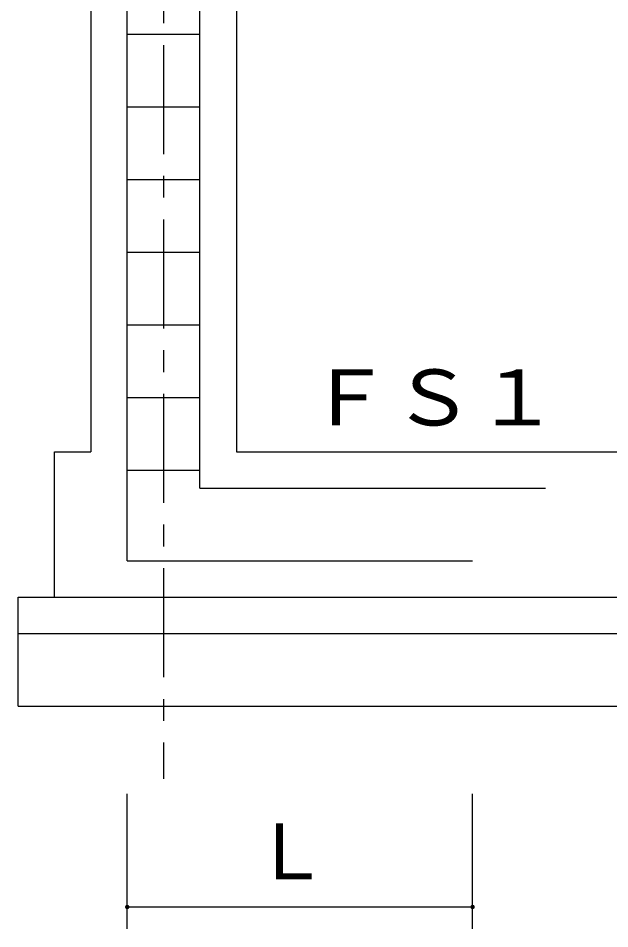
# Model space of a CAD drawing. Units: millimetres, scale not verified. Extents: x -8093 to 8093, y -5792 to 5792.
# Drawn here: x -1341 to -528, y -230 to 1023 of the extents above; entities that cross this region are included whole.
import ezdxf
from ezdxf.enums import TextEntityAlignment as Align

# ---------------------------------------------------------------- set-up
doc = ezdxf.new("R2010")
doc.units = ezdxf.units.MM
doc.header["$LTSCALE"] = 30
doc.linetypes.add('CHAIN1', pattern=[8, 5, -1, 1, -1])
doc.layers.add('0-3_00クル-フ-1機器', color=5, linetype='Continuous', lineweight=25)
doc.layers.add('0-7_00クル-フ-2製作', color=3, linetype='Continuous', lineweight=25)
doc.styles.add('ＭＳ ゴシック', font='')
doc.styles.get('ＭＳ ゴシック').set_extended_font_data('MS Gothic')

msp = doc.modelspace()

# ---------------------------------------------------------------- linework, layer by layer
at = {"layer": '0-3_00クル-フ-1機器', "color": 2, "linetype": 'CHAIN1'}
msp.add_line((-1141.24, 2425.72), (-1141.24, -24.28), dxfattribs=at)
at = {"layer": '0-3_00クル-フ-1機器', "color": 2}
for p, q in [((-1241.23, 2075.72), (-1241.23, 425.72)), ((-1041.24, 2075.72), (-1041.24, 425.72)), ((-1291.24, 225.72), (-1291.24, 425.72)), ((-1291.24, 425.72), (-1241.23, 425.72)), ((-1041.24, 425.72), (628.76, 425.72)), ((-1341.24, 125.72), (-1341.24, 225.72)), ((-1191.24, 225.72), (528.76, 225.72)), ((-1191.24, 175.72), (528.76, 175.72)), ((-1341.24, 75.72), (678.76, 75.72)), ((-1191.24, -230.44), (-1191.24, -44.79)), ((-716.24, -230.44), (-716.24, -44.79)), ((-1191.24, -200.44), (-716.24, -200.44))]:
    msp.add_line(p, q, dxfattribs=at)
for points in [[(-1341.24, 225.72), (678.76, 225.72), (678.76, 125.72)], [(-1341.24, 75.72), (-1341.24, 175.72), (678.76, 175.72), (678.76, 75.72)]]:
    msp.add_lwpolyline(points, dxfattribs=at)
at = {"layer": '0-3_00クル-フ-1機器'}
for points in [[(-1194.23, -200.25), (-1191.24, -200.44), (-1194.24, -200.44)], [(-1194.24, -200.44), (-1194.14, -201.18), (-1194.21, -200.81)], [(-1194.24, -200.44), (-1194.03, -201.54), (-1194.14, -201.18)], [(-1191.24, -200.44), (-1194.03, -201.54), (-1194.24, -200.44)], [(-1194.18, -199.87), (-1191.24, -200.44), (-1194.23, -200.25)], [(-1194.09, -199.51), (-1191.24, -200.44), (-1194.18, -199.87)], [(-1193.95, -199.16), (-1191.24, -200.44), (-1194.09, -199.51)], [(-1191.24, -200.44), (-1193.87, -201.88), (-1194.03, -201.54)], [(-1193.77, -198.83), (-1191.24, -200.44), (-1193.95, -199.16)], [(-1191.24, -200.44), (-1193.66, -202.2), (-1193.87, -201.88)], [(-1193.55, -198.52), (-1191.24, -200.44), (-1193.77, -198.83)], [(-1191.24, -200.44), (-1193.42, -202.49), (-1193.66, -202.2)], [(-1193.29, -198.25), (-1191.24, -200.44), (-1193.55, -198.52)], [(-1191.24, -200.44), (-1193.15, -202.75), (-1193.42, -202.49)], [(-1193, -198.01), (-1191.24, -200.44), (-1193.29, -198.25)], [(-1191.24, -200.44), (-1192.84, -202.97), (-1193.15, -202.75)], [(-1192.68, -197.81), (-1191.24, -200.44), (-1193, -198.01)], [(-1191.24, -200.44), (-1192.51, -203.15), (-1192.84, -202.97)], [(-1192.34, -197.65), (-1191.24, -200.44), (-1192.68, -197.81)], [(-1191.24, -200.44), (-1192.16, -203.29), (-1192.51, -203.15)], [(-1191.98, -197.53), (-1191.24, -200.44), (-1192.34, -197.65)], [(-1191.24, -200.44), (-1191.8, -203.38), (-1192.16, -203.29)], [(-1191.61, -197.46), (-1191.24, -200.44), (-1191.98, -197.53)], [(-1191.24, -200.44), (-1191.43, -203.43), (-1191.8, -203.38)], [(-1191.61, -197.46), (-1191.24, -197.44), (-1191.24, -200.44)], [(-1191.24, -200.44), (-1191.24, -203.44), (-1191.43, -203.43)], [(-1191.24, -197.44), (-1188.24, -200.44), (-1191.24, -200.44)], [(-1191.05, -197.44), (-1188.24, -200.44), (-1191.24, -197.44)], [(-1191.24, -200.44), (-1190.86, -203.41), (-1191.24, -203.44)], [(-1191.24, -200.44), (-1190.49, -203.34), (-1190.86, -203.41)], [(-1188.24, -200.44), (-1190.49, -203.34), (-1191.24, -200.44)], [(-1190.67, -197.49), (-1188.24, -200.44), (-1191.05, -197.44)], [(-1190.31, -197.58), (-1188.24, -200.44), (-1190.67, -197.49)], [(-1188.24, -200.44), (-1190.13, -203.23), (-1190.49, -203.34)], [(-1189.96, -197.72), (-1188.24, -200.44), (-1190.31, -197.58)], [(-1188.24, -200.44), (-1189.79, -203.07), (-1190.13, -203.23)], [(-1189.63, -197.9), (-1188.24, -200.44), (-1189.96, -197.72)], [(-1188.24, -200.44), (-1189.47, -202.86), (-1189.79, -203.07)], [(-1189.32, -198.12), (-1188.24, -200.44), (-1189.63, -197.9)], [(-1188.24, -200.44), (-1189.18, -202.62), (-1189.47, -202.86)], [(-1189.05, -198.38), (-1188.24, -200.44), (-1189.32, -198.12)], [(-1188.24, -200.44), (-1188.93, -202.35), (-1189.18, -202.62)], [(-1188.81, -198.67), (-1188.24, -200.44), (-1189.05, -198.38)], [(-1188.24, -200.44), (-1188.7, -202.04), (-1188.93, -202.35)], [(-1188.61, -198.99), (-1188.24, -200.44), (-1188.81, -198.67)], [(-1188.24, -200.44), (-1188.52, -201.71), (-1188.7, -202.04)], [(-1188.45, -199.33), (-1188.24, -200.44), (-1188.61, -198.99)], [(-1188.24, -200.44), (-1188.38, -201.36), (-1188.52, -201.71)], [(-1188.33, -199.69), (-1188.24, -200.44), (-1188.45, -199.33)], [(-1188.24, -200.44), (-1188.29, -201), (-1188.38, -201.36)], [(-1188.33, -199.69), (-1188.26, -200.06), (-1188.24, -200.44)], [(-1188.24, -200.44), (-1188.24, -200.62), (-1188.29, -201)], [(-719.23, -200.25), (-716.24, -200.44), (-719.24, -200.44)], [(-719.24, -200.44), (-718.87, -201.88), (-719.21, -200.81)], [(-719.24, -200.44), (-718.66, -202.2), (-718.87, -201.88)], [(-716.24, -200.44), (-718.66, -202.2), (-719.24, -200.44)], [(-719.18, -199.87), (-716.24, -200.44), (-719.23, -200.25)], [(-719.09, -199.51), (-716.24, -200.44), (-719.18, -199.87)], [(-718.95, -199.16), (-716.24, -200.44), (-719.09, -199.51)], [(-718.77, -198.83), (-716.24, -200.44), (-718.95, -199.16)], [(-718.55, -198.52), (-716.24, -200.44), (-718.77, -198.83)], [(-716.24, -200.44), (-718.42, -202.49), (-718.66, -202.2)], [(-718.29, -198.25), (-716.24, -200.44), (-718.55, -198.52)], [(-716.24, -200.44), (-718.15, -202.75), (-718.42, -202.49)], [(-718, -198.01), (-716.24, -200.44), (-718.29, -198.25)], [(-716.24, -200.44), (-717.84, -202.97), (-718.15, -202.75)], [(-717.68, -197.81), (-716.24, -200.44), (-718, -198.01)], [(-716.24, -200.44), (-717.51, -203.15), (-717.84, -202.97)], [(-717.34, -197.65), (-716.24, -200.44), (-717.68, -197.81)], [(-716.24, -200.44), (-717.16, -203.29), (-717.51, -203.15)], [(-716.98, -197.53), (-716.24, -200.44), (-717.34, -197.65)], [(-716.24, -200.44), (-716.8, -203.38), (-717.16, -203.29)], [(-716.98, -197.53), (-716.24, -197.44), (-716.24, -200.44)], [(-716.61, -197.46), (-716.24, -197.44), (-716.98, -197.53)], [(-716.24, -200.44), (-716.43, -203.43), (-716.8, -203.38)], [(-716.24, -200.44), (-716.24, -203.44), (-716.43, -203.43)], [(-716.24, -197.44), (-713.24, -200.44), (-716.24, -200.44)], [(-716.05, -197.44), (-713.24, -200.44), (-716.24, -197.44)], [(-716.24, -200.44), (-715.86, -203.41), (-716.24, -203.44)], [(-716.24, -200.44), (-715.49, -203.34), (-715.86, -203.41)], [(-716.24, -200.44), (-715.13, -203.23), (-715.49, -203.34)], [(-713.24, -200.44), (-715.13, -203.23), (-716.24, -200.44)], [(-715.67, -197.49), (-713.24, -200.44), (-716.05, -197.44)], [(-715.31, -197.58), (-713.24, -200.44), (-715.67, -197.49)], [(-714.96, -197.72), (-713.24, -200.44), (-715.31, -197.58)], [(-713.24, -200.44), (-714.79, -203.07), (-715.13, -203.23)], [(-714.63, -197.9), (-713.24, -200.44), (-714.96, -197.72)], [(-713.24, -200.44), (-714.47, -202.86), (-714.79, -203.07)], [(-714.32, -198.12), (-713.24, -200.44), (-714.63, -197.9)], [(-713.24, -200.44), (-714.18, -202.62), (-714.47, -202.86)], [(-714.05, -198.38), (-713.24, -200.44), (-714.32, -198.12)], [(-713.24, -200.44), (-713.93, -202.35), (-714.18, -202.62)], [(-713.81, -198.67), (-713.24, -200.44), (-714.05, -198.38)], [(-713.24, -200.44), (-713.7, -202.04), (-713.93, -202.35)], [(-713.61, -198.99), (-713.24, -200.44), (-713.81, -198.67)], [(-713.24, -200.44), (-713.52, -201.71), (-713.7, -202.04)], [(-713.61, -198.99), (-713.26, -200.06), (-713.24, -200.44)], [(-713.45, -199.33), (-713.26, -200.06), (-713.61, -198.99)], [(-713.24, -200.44), (-713.38, -201.36), (-713.52, -201.71)], [(-713.45, -199.33), (-713.33, -199.69), (-713.26, -200.06)], [(-713.24, -200.44), (-713.29, -201), (-713.38, -201.36)], [(-713.24, -200.44), (-713.24, -200.62), (-713.29, -201)], [(-719.21, -200.81), (-719.03, -201.54), (-719.14, -201.18)], [(-719.21, -200.81), (-718.87, -201.88), (-719.03, -201.54)]]:
    msp.add_solid(points, dxfattribs=at)
at = {"layer": '0-7_00クル-フ-2製作'}
for p, q in [((-1091.24, 375.72), (-1091.24, 2125.72)), ((-1191.24, 1000.72), (-1091.24, 1000.72)), ((-1191.24, 900.72), (-1091.24, 900.72)), ((-1191.24, 800.72), (-1091.24, 800.72)), ((-1191.24, 700.72), (-1091.24, 700.72)), ((-1191.24, 600.72), (-1091.24, 600.72)), ((-1191.24, 500.72), (-1091.24, 500.72)), ((-1191.24, 400.72), (-1091.24, 400.72)), ((-1091.24, 375.72), (-616.24, 375.72)), ((-1191.24, 275.72), (-716.24, 275.72))]:
    msp.add_line(p, q, dxfattribs=at)
msp.add_lwpolyline([(-1191.24, 275.72), (-1191.24, 2225.72), (-716.24, 2225.72)], dxfattribs=at)

# ---------------------------------------------------------------- texts
at = {"layer": '0-3_00クル-フ-1機器', "color": 4, "style": 'ＭＳ ゴシック', "width": 1.1}
msp.add_text('ＦＳ１', height=76.98, dxfattribs=at).set_placement((-943.88, 439.17), align=Align.BOTTOM_LEFT)
at = {"layer": '0-3_00クル-フ-1機器', "color": 4, "style": 'ＭＳ ゴシック'}
msp.add_text('Ｌ', height=76.98, dxfattribs=at).set_placement((-1018.74, -185.44), align=Align.BOTTOM_LEFT)

doc.saveas('drawing.dxf')
